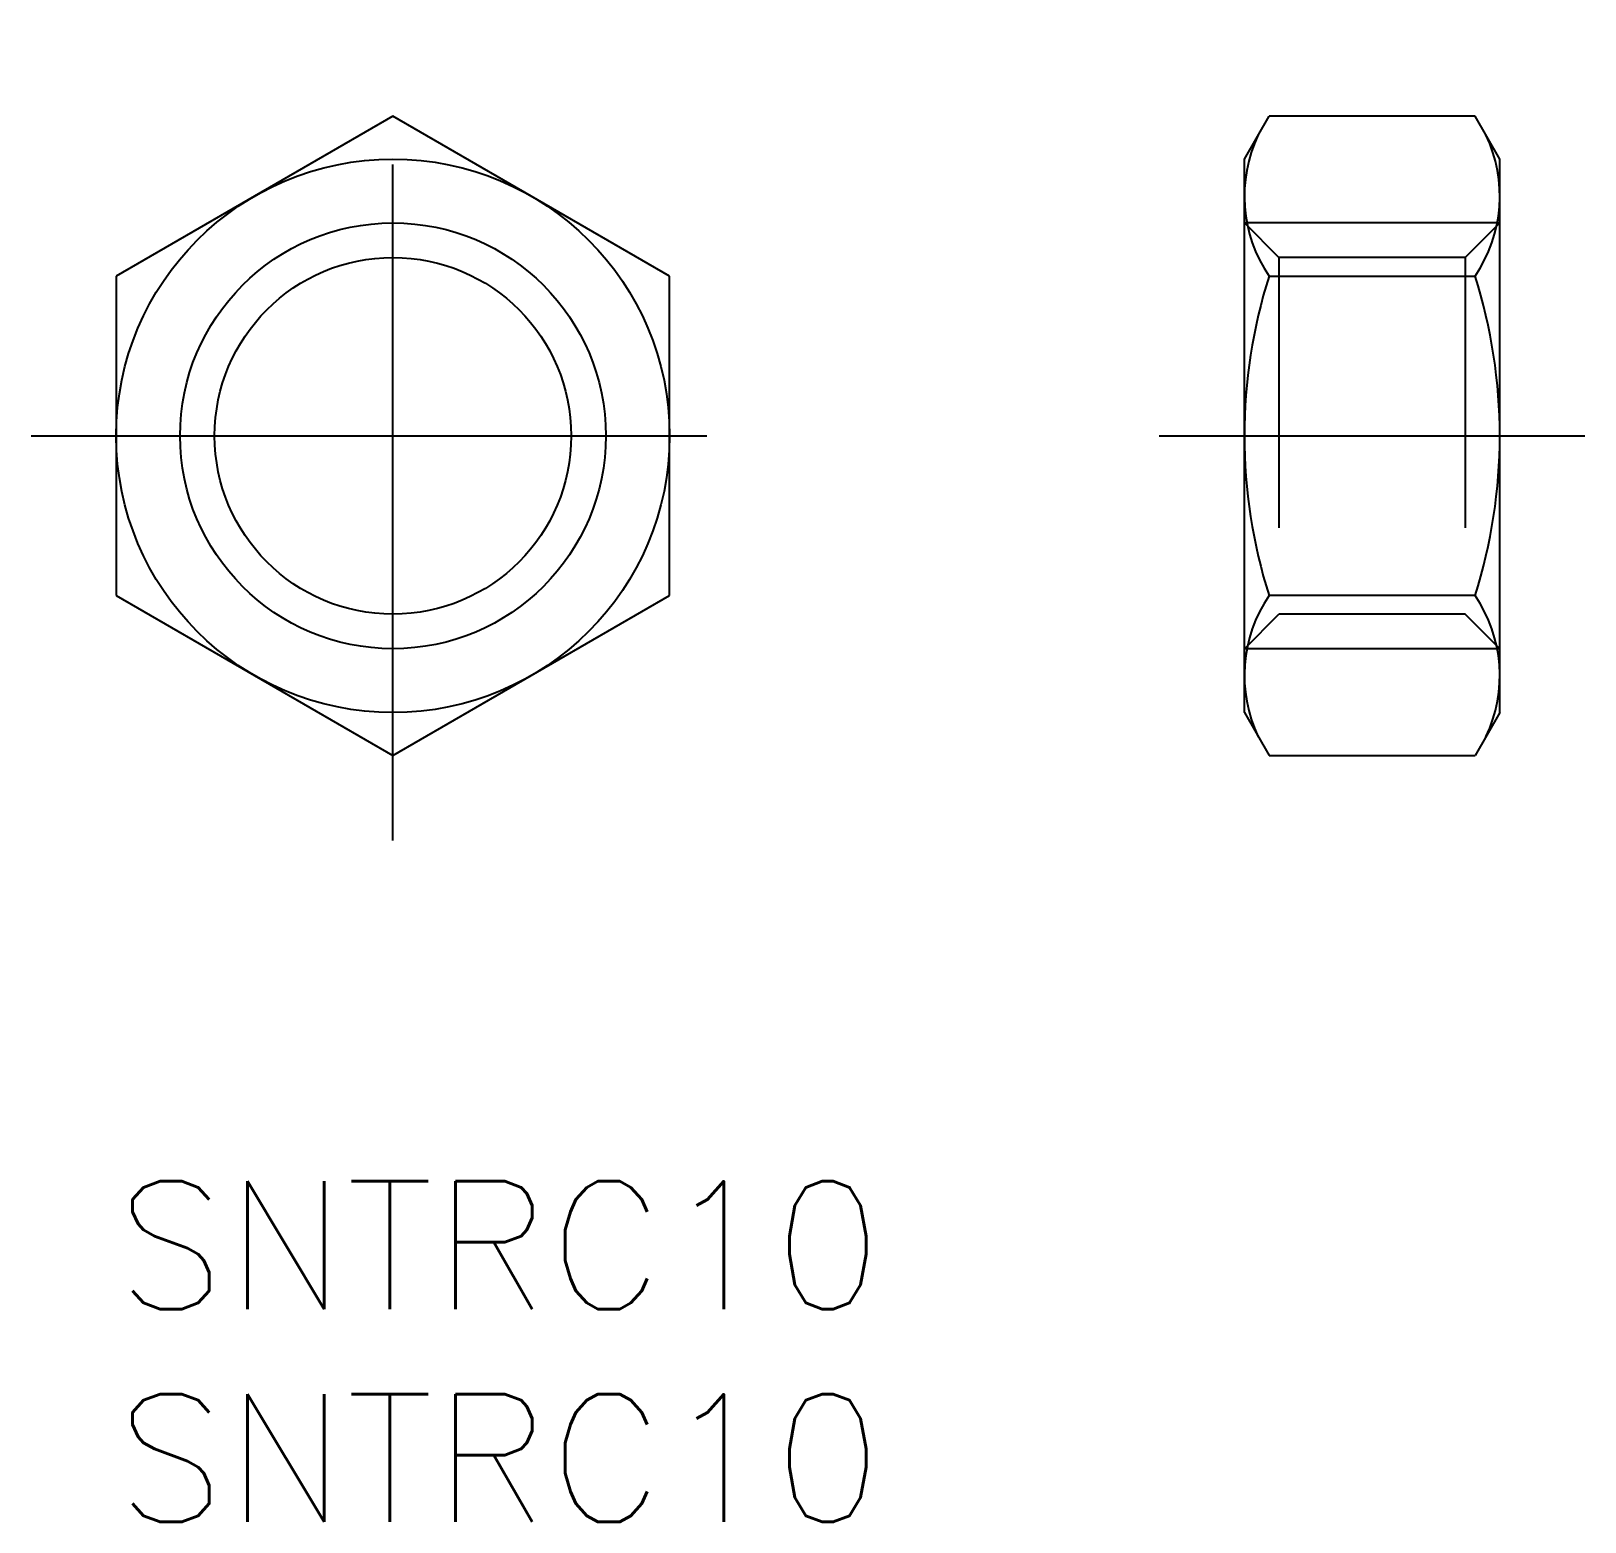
# Model space of a CAD drawing. Extents: x -2 to 34.5, y -8 to 27.
import ezdxf

# ---------------------------------------------------------------- set-up
doc = ezdxf.new("R2010")
doc.units = 0
doc.header["$LTSCALE"] = 0.5
doc.linetypes.add('CENTER', pattern=[50.8, 31.75, -6.35, 6.35, -6.35])
doc.linetypes.add('DASHED', pattern=[19.05, 12.7, -6.35])
for name, color, linetype in [('MSM_CENTER', 1, 'CENTER'), ('MSM_CONTINUOUS', 7, 'CONTINUOUS'), ('MSM_DASHED', 4, 'DASHED'), ('MSM_NARROW', 5, 'CONTINUOUS'), ('MSM_PART_NUMBER', 7, 'CONTINUOUS')]:
    doc.layers.add(name, color=color, linetype=linetype)
doc.styles.get("Standard").update_dxf_attribs({"font": 'txt.shx', "height": 3, "bigfont": 'bigfont.shx'})

# ---------------------------------------------------------------- blocks, each defined once
blk = doc.blocks.new('*U3')
at = {"layer": 'MSM_PART_NUMBER'}
blk.add_text('SNTRC10', height=3, dxfattribs=at).set_placement((0, -3))
blk = doc.blocks.new('*U4')
at = {"layer": 'MSM_PART_NUMBER'}
blk.add_text('SNTRC10', height=3, dxfattribs=at).set_placement((0, -8))

msp = doc.modelspace()

# ---------------------------------------------------------------- linework, layer by layer
at = {"layer": 'MSM_CENTER'}
for p, q in [((6.5, 8), (6.5, 27.011)), ((-2, 17.506), (15, 17.506)), ((24.5, 17.506), (34.5, 17.506))]:
    msp.add_line(p, q, dxfattribs=at)
at = {"layer": 'MSM_CONTINUOUS'}
for p, q in [((6.5, 25.011), (0, 21.258)), ((13, 21.258), (6.5, 25.011)), ((26.5, 24.006), (27.081, 25.011)), ((31.919, 25.011), (27.081, 25.011)), ((32.5, 24.006), (31.919, 25.011)), ((26.5, 11.006), (26.5, 24.006)), ((32.5, 11.006), (32.5, 24.006)), ((0, 21.258), (0, 13.753)), ((13, 13.753), (13, 21.258)), ((27.081, 21.258), (31.919, 21.258)), ((0, 13.753), (6.5, 10)), ((6.5, 10), (13, 13.753)), ((31.919, 13.753), (27.081, 13.753)), ((26.5, 11.006), (27.081, 10)), ((32.5, 11.006), (31.919, 10)), ((27.081, 10), (31.919, 10))]:
    msp.add_line(p, q, dxfattribs=at)
for radius in [6.5, 4.188]:
    msp.add_circle((6.5, 17.506), radius, dxfattribs=at)
for centre, radius, start, end in [((29.823, 23.135), 3.323, 154.3842, 214.3842), ((29.177, 23.135), 3.323, 325.6158, 25.6158), ((38.919, 17.506), 12.419, 162.412, 197.588), ((20.081, 17.506), 12.419, 342.412, 17.588), ((29.823, 11.876), 3.323, 145.6158, 205.6158), ((29.177, 11.876), 3.323, 334.3842, 34.3842)]:
    msp.add_arc(centre, radius, start, end, dxfattribs=at)
at = {"layer": 'MSM_DASHED'}
for p, q in [((32.5, 22.506), (26.5, 22.506)), ((26.5, 22.506), (27.312, 21.694)), ((32.5, 22.506), (31.688, 21.694)), ((27.312, 21.694), (27.312, 13.318)), ((31.688, 21.694), (27.312, 21.694)), ((31.688, 21.694), (31.688, 13.318)), ((26.5, 12.506), (27.312, 13.318)), ((31.688, 13.318), (27.312, 13.318)), ((32.5, 12.506), (31.688, 13.318)), ((32.5, 12.506), (26.5, 12.506))]:
    msp.add_line(p, q, dxfattribs=at)
at = {"layer": 'MSM_NARROW'}
msp.add_circle((6.5, 17.506), 5, dxfattribs=at)

# ---------------------------------------------------------------- block references
at = {"layer": 'MSM_CONTINUOUS'}
for name in ['*U3', '*U4']:
    msp.add_blockref(name, (0, 0), dxfattribs=at)

doc.saveas('drawing.dxf')
